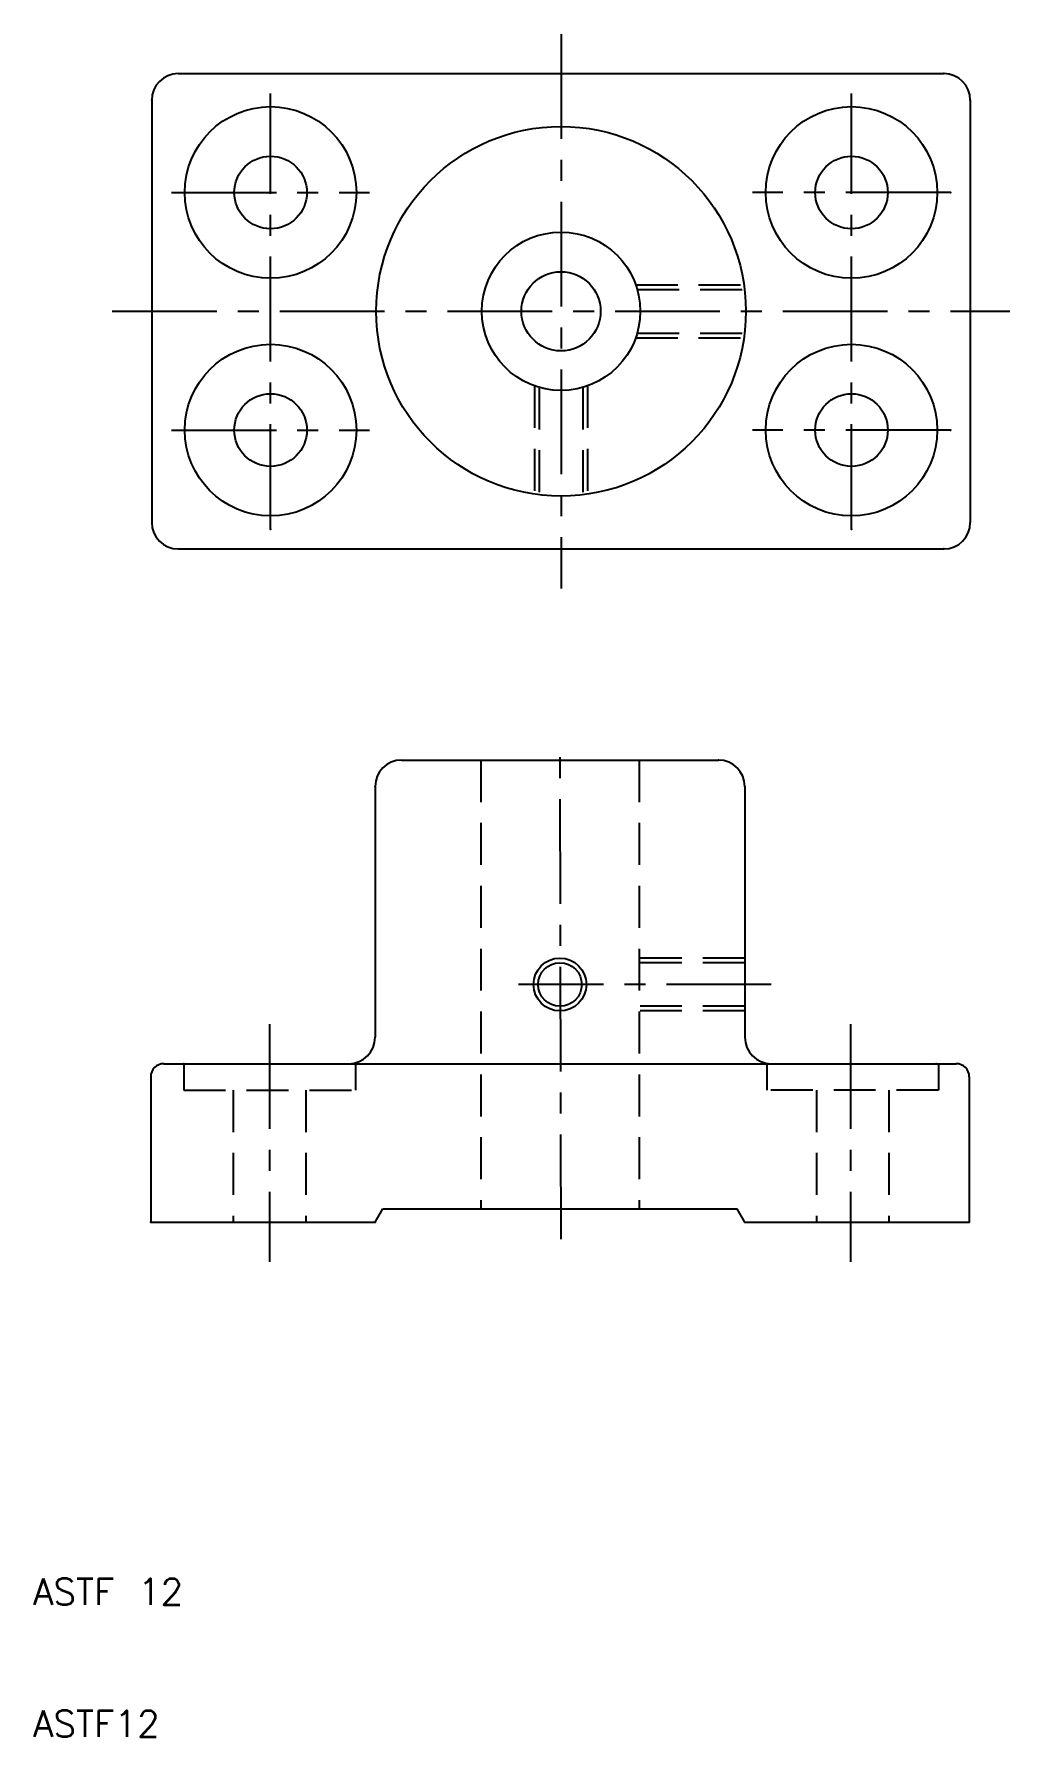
# Model space of a CAD drawing. Extents: x 10 to 84, y 10 to 139.
import ezdxf

# ---------------------------------------------------------------- set-up
doc = ezdxf.new("R2010")
doc.units = 0
doc.header["$LTSCALE"] = 0.25
doc.linetypes.add('CENTER', pattern=[50.8, 31.75, -6.35, 6.35, -6.35])
doc.linetypes.add('DASHED', pattern=[19.05, 12.7, -6.35])
doc.layers.get('0').update_dxf_attribs({"linetype": 'CONTINUOUS'})
doc.layers.add('CENTER', color=1, linetype='CENTER')
doc.styles.get("Standard").update_dxf_attribs({"font": 'txt.shx', "bigfont": 'extfont.shx'})

msp = doc.modelspace()

# ---------------------------------------------------------------- linework, layer by layer
for p, q in [((21, 136), (79, 136)), ((19, 134), (19, 102)), ((81, 134), (81, 102)), ((21, 100), (79, 100)), ((37.92, 84), (61.92, 84)), ((35.92, 82), (35.92, 63)), ((63.92, 82), (63.92, 63)), ((19.92, 61), (33.92, 61)), ((33.92, 61), (65.92, 61)), ((65.92, 61), (79.92, 61)), ((18.92, 60), (18.92, 49)), ((80.92, 60), (80.92, 49)), ((35.92, 49), (36.5, 50)), ((36.5, 50), (63.34, 50)), ((63.92, 49), (63.34, 50)), ((18.92, 49), (35.92, 49)), ((63.92, 49), (80.92, 49))]:
    msp.add_line(p, q)
at = {"color": 3, "linetype": 'DASHED'}
for p, q in [((55.66, 120), (63.86, 120)), ((55.77, 119.65), (63.9, 119.65)), ((55.77, 116.35), (63.9, 116.35)), ((55.66, 116), (63.86, 116)), ((48, 112.34), (48, 104.14)), ((48.35, 112.23), (48.35, 104.1)), ((51.65, 112.23), (51.65, 104.1)), ((52, 112.34), (52, 104.14)), ((43.92, 84), (43.92, 50)), ((55.92, 84), (55.92, 50)), ((63.92, 69), (55.92, 69)), ((63.92, 68.65), (55.92, 68.65)), ((63.92, 65.35), (55.92, 65.35)), ((63.92, 65), (55.92, 65)), ((21.42, 61), (21.42, 59)), ((34.42, 61), (34.42, 59)), ((65.59, 61), (65.59, 59)), ((78.59, 61), (78.59, 59)), ((21.42, 59), (34.42, 59)), ((25.17, 59), (25.17, 49)), ((30.67, 59), (30.67, 49)), ((78.59, 59), (65.59, 59)), ((69.34, 59), (69.34, 49)), ((74.84, 59), (74.84, 49))]:
    msp.add_line(p, q, dxfattribs=at)
for centre, radius in [((28, 127), 6.5), ((72, 127), 6.5), ((50, 118), 14), ((28, 127), 2.75), ((72, 127), 2.75), ((50, 118), 6), ((50, 118), 3), ((28, 109), 6.5), ((72, 109), 6.5), ((28, 109), 2.75), ((72, 109), 2.75), ((49.92, 67), 1.65)]:
    msp.add_circle(centre, radius)
at = {"color": 3}
msp.add_circle((49.92, 67), 2, dxfattribs=at)
for centre, radius, start, end in [((21, 134), 2, 90, 180), ((79, 134), 2, 0, 90), ((21, 102), 2, 180, 270), ((79, 102), 2, 270, 0), ((37.92, 82), 2, 90, 180), ((61.92, 82), 2, 0, 90), ((33.92, 63), 2, 270, 0), ((65.92, 63), 2, 180, 270), ((19.92, 60), 1, 90, 180), ((79.92, 60), 1, 0, 90)]:
    msp.add_arc(centre, radius, start, end)
for p in [(79, 136), (19, 134), (81, 134), (79.5, 127), (79.5, 109), (28, 101.5), (72, 101.5), (79, 100), (61.92, 84), (35.92, 82), (63.92, 82), (21.42, 61), (21.42, 61), (34.42, 61), (78.42, 61), (18.92, 49), (18.92, 49), (25.17, 49), (30.67, 49), (35.92, 49), (63.92, 49), (80.92, 49), (80.92, 49), (80.92, 49)]:
    msp.add_point(p)
at = {"layer": 'CENTER', "color": 1, "linetype": 'CENTER'}
for p, q in [((50, 139), (50, 97)), ((28, 101.5), (28, 134.5)), ((72, 101.5), (72, 134.5)), ((20.5, 127), (35.5, 127)), ((79.5, 127), (64.5, 127)), ((16, 118), (84, 118)), ((20.5, 109), (35.5, 109)), ((79.5, 109), (64.5, 109)), ((50.01, 47.7), (49.92, 85.33)), ((65.92, 67), (46.79, 67)), ((27.92, 64), (27.92, 46)), ((71.92, 64), (71.92, 46))]:
    msp.add_line(p, q, dxfattribs=at)

# ---------------------------------------------------------------- texts
for s, p in [('ASTF 12', (10, 20)), ('ASTF12', (10, 10))]:
    msp.add_text(s, height=2).set_placement(p)

doc.saveas('drawing.dxf')
